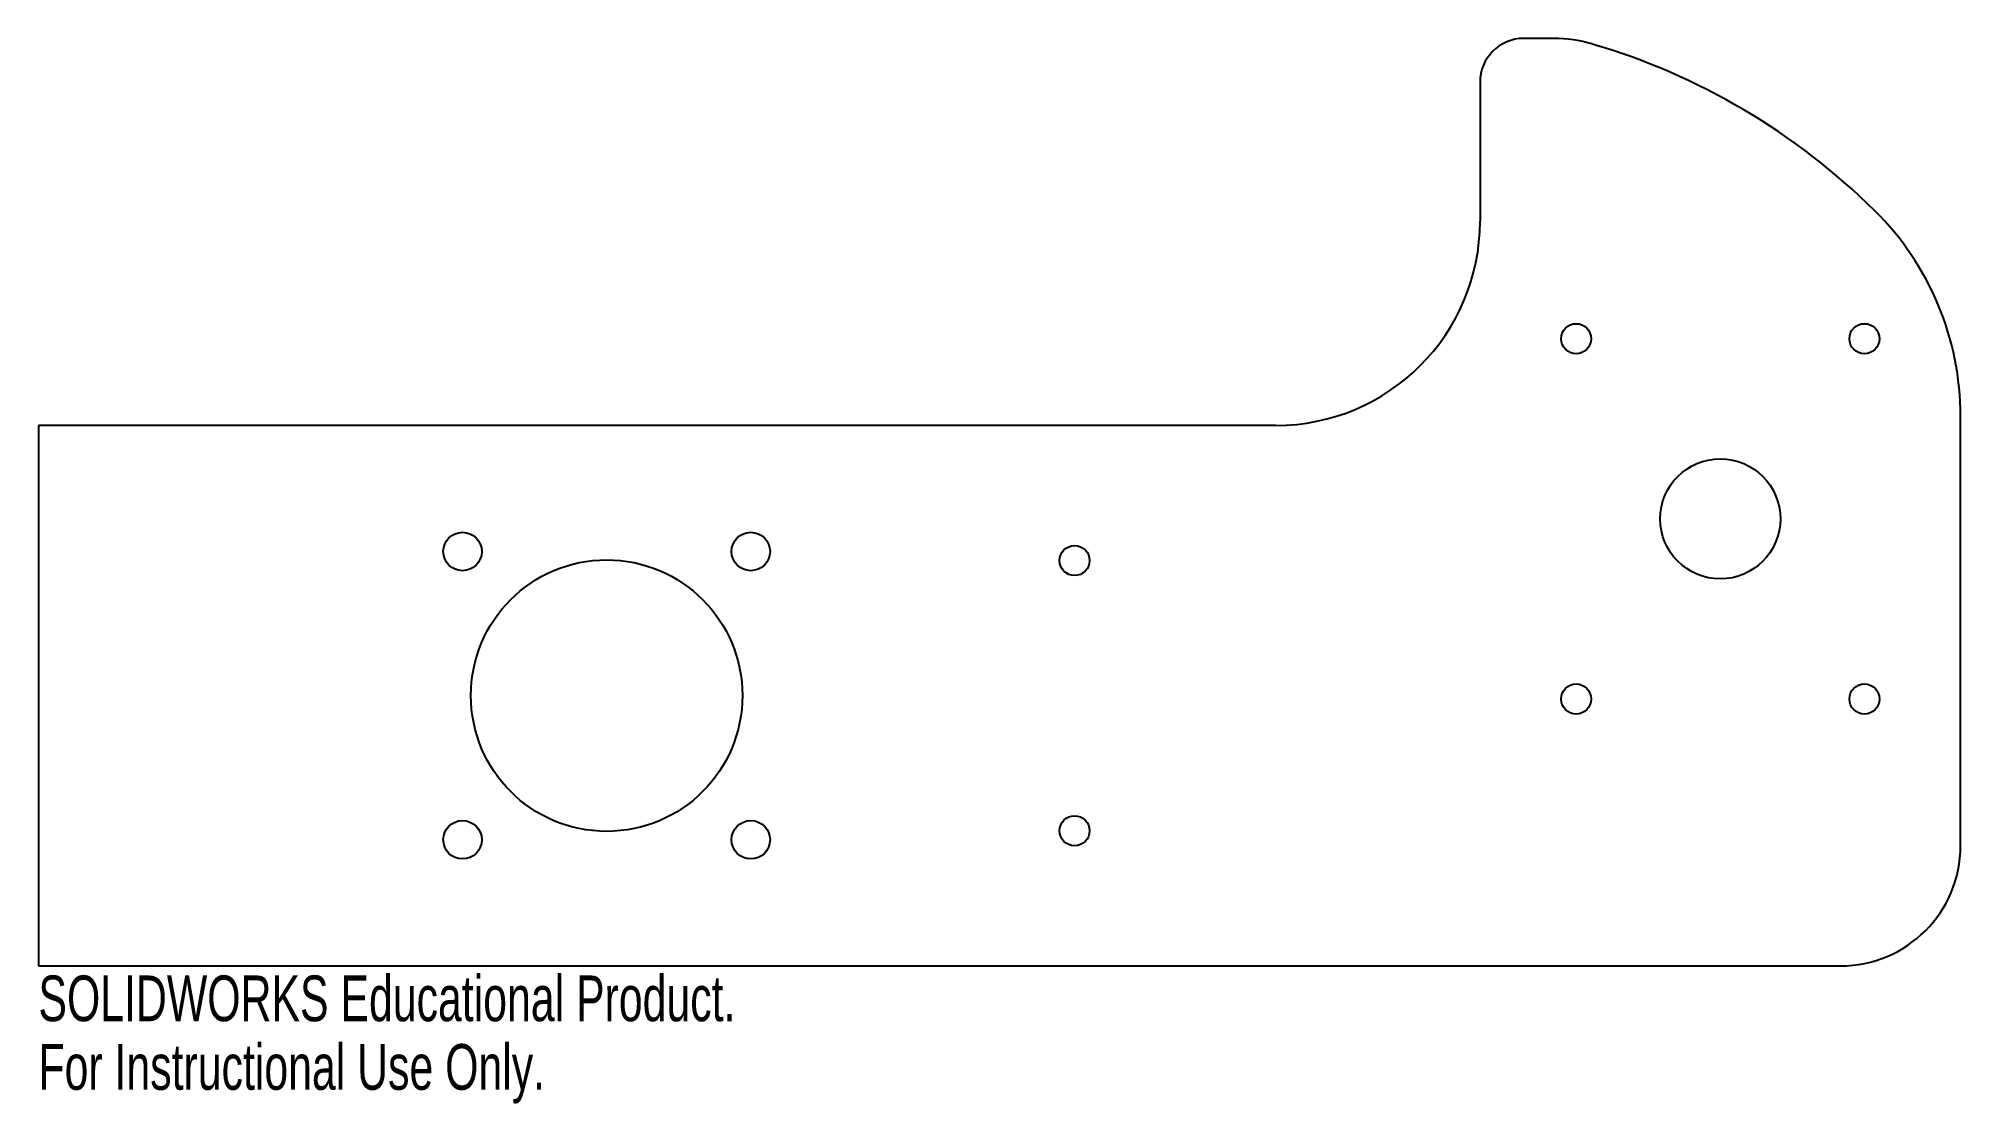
# Model space of a CAD drawing. Header units: inches. Extents: x 0 to 8, y -0.57 to 3.86.
import ezdxf

# ---------------------------------------------------------------- set-up
doc = ezdxf.new("R2010")
doc.units = ezdxf.units.IN
doc.header["$MEASUREMENT"] = 0
doc.styles.add('SLDTEXTSTYLE0', font='TXT', dxfattribs={"width": 0.7})

msp = doc.modelspace()

# ---------------------------------------------------------------- linework, layer by layer
at = {"color": 7, "linetype": 'Continuous', "lineweight": 25}
for p, q in [((6.3063, 3.8609), (6.1821, 3.8609)), ((6, 3.6789), (6, 3.1)), ((5.15, 2.25), (0, 2.25)), ((0, 2.25), (0, 0)), ((8, 0.5), (8, 2.2875)), ((0, 0), (7.5, 0))]:
    msp.add_line(p, q, dxfattribs=at)
for centre, radius in [((6.4, 2.6109), 0.0625), ((7.6, 2.6109), 0.0625), ((7, 1.8609), 0.25), ((1.765, 1.725), 0.08), ((2.965, 1.725), 0.08), ((2.365, 1.125), 0.565), ((4.3125, 1.6875), 0.0625), ((6.4, 1.1109), 0.0625), ((7.6, 1.1109), 0.0625), ((1.765, 0.525), 0.08), ((2.965, 0.525), 0.08), ((4.3125, 0.5625), 0.0625)]:
    msp.add_circle(centre, radius, dxfattribs=at)
for centre, radius, start, end in [((6.1821, 3.6789), 0.1821, 90, 180), ((6.3063, 3.2923), 0.5687, 73.58104, 90), ((5.6771, 1.157), 2.7947, 45.30528, 73.58104), ((6.7956, 2.2875), 1.2044, 0, 45.30528), ((5.15, 3.1), 0.85, 270, 0), ((7.5, 0.5), 0.5, 270, 0)]:
    msp.add_arc(centre, radius, start, end, dxfattribs=at)

# ---------------------------------------------------------------- texts
at = {"color": 7, "linetype": 'Continuous', "char_height": 0.1903, "attachment_point": 1, "style": 'SLDTEXTSTYLE0'}
for s, insert in [('SOLIDWORKS Educational Product.', (0, -0.0401)), ('For Instructional Use Only.', (0, -0.3256))]:
    msp.add_mtext(s, dxfattribs=dict(at, insert=insert))

doc.saveas('drawing.dxf')
